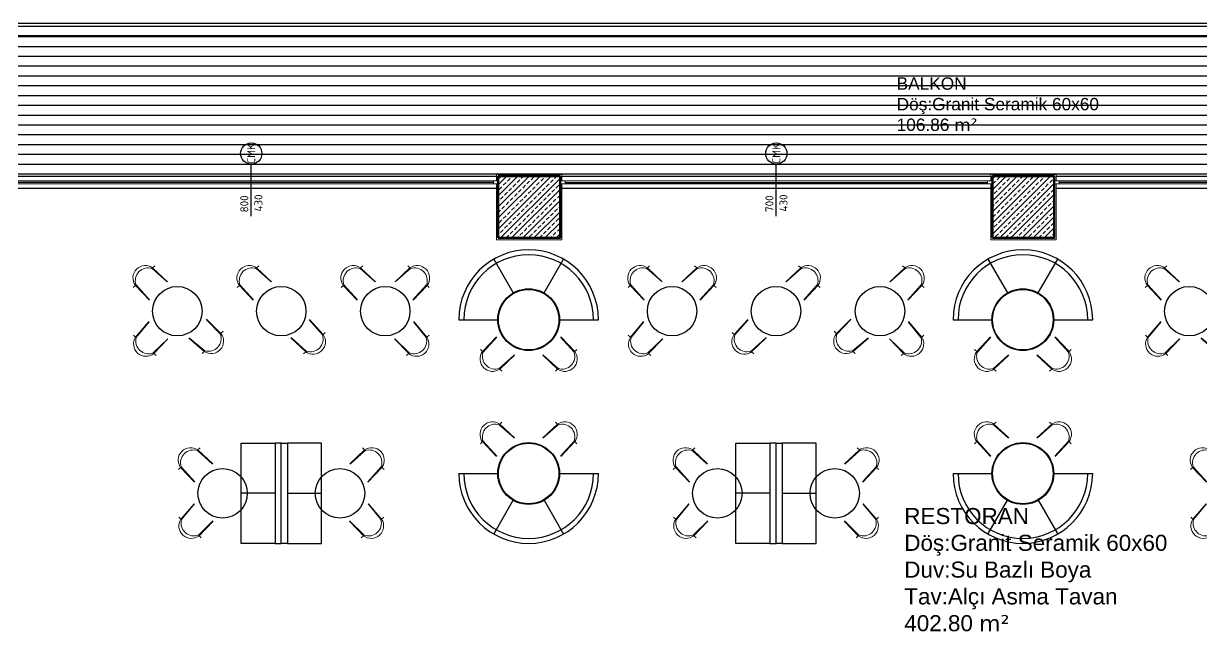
# Model space of a CAD drawing. Header units: millimetres. Extents: x 1443065 to 1517367, y 3763150 to 3779068.
# Drawn here: x 1486929 to 1488835, y 3769679 to 3770663 of the extents above; entities that cross this region are included whole.
import ezdxf
from ezdxf.enums import TextEntityAlignment as Align

# ---------------------------------------------------------------- set-up
doc = ezdxf.new("R2010")
doc.units = ezdxf.units.MM
doc.set_wipeout_variables(frame=1)
for name, color, linetype, lineweight in [('7-mobilya Soft', 122, 'Continuous', 0), ('MAHAL', 52, 'Continuous', 13), ('MERDIVEN', 4, 'Continuous', 20), ('SIVA', 3, 'Continuous', 9), ('TASIYICI', 170, 'Continuous', 50)]:
    doc.layers.add(name, color=color, linetype=linetype, lineweight=lineweight)
for name, color, linetype in [('m-DOG_gor', 8, 'Continuous'), ('m-TAR_', 8, 'Continuous'), ('m-TAR_duvar', 8, 'Continuous'), ('m-TFR_vitrifiye', 1, 'Continuous'), ('m-YAZ_poz', 7, 'Continuous')]:
    doc.layers.add(name, color=color, linetype=linetype)
doc.styles.add('mono', font='isocpeur.ttf')
doc.styles.get("Standard").update_dxf_attribs({"font": 'arial.ttf'})
pattern_1 = [(45, (67479.78899461869, -87954.94781387178), (-8.98025612106915, 8.98025612106915), []), (45, (67488.76925461856, -87954.94781387178), (-8.98025612106915, 8.98025612106915), [6.349999999999998, -3.174999999999998])]

# ---------------------------------------------------------------- blocks, each defined once
blk = doc.blocks.new('m-penpoz')
blk.add_line((-6.3904228682e-06, -1.625152809643168), (0, 0))
blk.add_circle((-2.274e-13, 0.3319539039376877), 0.3319539039375661)
blk.add_attdef('POZNO', text='', height=0.18).set_placement((-2.274e-13, 0.3319539039376877), align=Align.MIDDLE)
blk.add_attdef('HEIGHT', text='', height=0.18, rotation=90).set_placement((0.0692100438941452, -1.625152809643168), align=Align.TOP_LEFT)
blk.add_attdef('WIDTH', text='', height=0.18, rotation=90).set_placement((-6.3904228682e-06, -1.625152809643168), align=Align.BOTTOM_LEFT)
blk = doc.blocks.new('A$C20627317')
at = {"ltscale": 40}
blk.add_wipeout([(321.6671999980846, -4.25188471668791e-11), (-321.66719999804315, 4.517862924694414e-11), (-308.96208315776676, 410.4237447023186), (-306.50885096505584, 429.4709534734466), (-298.58293372382957, 461.6360425117842), (-289.7662389240968, 486.7696523349114), (-275.92078043387033, 516.7248242508955), (-259.67526352586566, 544.0261204965792), (-235.38948689660623, 575.8492555763793), (-202.0455347254989, 608.8071869034444), (-170.88061431107667, 632.1085692293632), (-153.3338743090262, 642.7875364564647), (-120.28945487761746, 658.9475974274343), (-89.04500012654648, 670.0951349049726), (-63.68400211171979, 676.5064677387558), (-31.359404333175576, 681.5000397755801), (-5.502264464681048, 683.0361233404642), (19.34637141569158, 682.4893193090596), (46.76870456087465, 679.5709072510342), (69.32894759830026, 675.3019734675088), (108.57056280892516, 663.6153504106707), (143.72887220659823, 648.0524112490181), (170.7750907618863, 632.25777302828), (203.7559499234602, 607.4486406419015), (236.20000849635255, 575.0559385648069), (257.7958968660754, 546.9941073272593), (277.0683320204921, 514.7671507757597), (290.51650575854444, 485.18596662239986), (301.01164785763194, 453.65816666873576), (308.0342746853503, 421.5664790725741), (309.0846925952394, 410.42374470223433)], dxfattribs=at).dxf.layer = '7-mobilya Soft'
at = {"layer": '7-mobilya Soft', "ltscale": 40}
for p, q in [((-308.9620831577558, 410.4237447022677), (-248.3777482087826, 410.4237447022677)), ((-261.0828650490366, 2.18279e-11), (-248.3777482087826, 410.4237447022677)), ((-254.611386997356, -3.638e-12), (-231.2584301224197, 409.0162949631266)), ((254.6113869973997, -5.82077e-11), (231.3810395598775, 409.0162949631012)), ((261.0828650491094, -3.27418e-11), (248.5003576462696, 410.4237447022097)), ((309.0846925952428, 410.4237447021803), (248.5003576462696, 410.4237447022097))]:
    blk.add_line(p, q, dxfattribs=at)
for centre, radius, start, end in [((0.061304718728934, 370.9869517081207), 251.5496445260537, 9.019777443950742, 170.9802225560286), ((0.061304718728934, 295.0483033123601), 257.8711361278607, 26.22882164304686, 153.7711783590226)]:
    blk.add_arc(centre, radius, start, end, dxfattribs=at)

msp = doc.modelspace()

# ---------------------------------------------------------------- hatches: boundary and pattern name
at = {"layer": 'm-TAR_'}
h = msp.add_hatch(dxfattribs=at)
h.set_pattern_fill('LINE', color=256, scale=5)
h.set_pattern_definition([(0, (-15163.95105518471, -59043.38853129372), (0, 15.875), [])])
h.paths.add_polyline_path([(1486820.058862309, 3770642.634339366), (1491121.739212228, 3770642.634339366), (1491121.739212228, 3770418.520503873), (1486820.058862309, 3770418.520503873)])
at = {"layer": 'm-TAR_duvar'}
h = msp.add_hatch(dxfattribs=at)
h.set_pattern_fill('ANSI33', color=256, scale=2)
h.set_pattern_definition(pattern_1)
h.paths.add_polyline_path([(1487697.058527252, 3770315.634332545), (1487797.058527253, 3770315.634332545), (1487797.058527253, 3770415.634332545), (1487697.058527252, 3770415.634332545)])
h = msp.add_hatch(dxfattribs=at)
h.set_pattern_fill('ANSI33', color=256, scale=2)
h.set_pattern_definition(pattern_1)
h.paths.add_polyline_path([(1488497.058265806, 3770315.634332545), (1488597.058265806, 3770315.634332545), (1488597.058265806, 3770415.634332545), (1488497.058265806, 3770415.634332545)])

# ---------------------------------------------------------------- linework, layer by layer
at = {"layer": 'm-DOG_gor', "linetype": 'Continuous'}
for p, q in [((1486900.058862309, 3770415.634339366), (1487694.058702755, 3770415.634339366)), ((1487800.058702755, 3770415.634339366), (1488494.058441309, 3770415.634339366)), ((1488600.058441309, 3770415.634339366), (1489340.398826768, 3770415.634339366)), ((1487694.058702755, 3770395.634339364), (1486900.058862309, 3770395.634339364)), ((1487689.058702755, 3770405.634339364), (1486905.058862309, 3770405.634339364)), ((1488494.058441309, 3770395.634339364), (1487800.058702755, 3770395.634339364)), ((1487805.058702755, 3770405.634339366), (1488489.058441309, 3770405.634339366)), ((1489340.398826768, 3770395.634339364), (1488600.058441309, 3770395.634339364)), ((1489335.398826769, 3770405.634339364), (1488605.058441309, 3770405.634339364))]:
    msp.add_line(p, q, dxfattribs=at)
at = {"layer": 'm-TFR_vitrifiye'}
for p, q in [((1491141.739212228, 3770662.634339366), (1486820.058862309, 3770662.634339366)), ((1491136.739212228, 3770657.634339366), (1486820.058862309, 3770657.634339366)), ((1491121.739212228, 3770642.634339368), (1486820.058862309, 3770642.634339366)), ((1487689.654682274, 3770281.283007534), (1487721.154682274, 3770226.723407096)), ((1487771.154682274, 3770226.723407096), (1487802.654682274, 3770281.283007534)), ((1488489.654420828, 3770281.283007534), (1488521.154420828, 3770226.723407096)), ((1488571.154420828, 3770226.723407096), (1488602.654420828, 3770281.283007534)), ((1487633.154682274, 3770183.422136907), (1487696.154682274, 3770183.422136907)), ((1487796.154682274, 3770183.422136907), (1487859.154682274, 3770183.422136907)), ((1488433.154420828, 3770183.422136907), (1488496.154420828, 3770183.422136907)), ((1488596.154420828, 3770183.422136907), (1488659.154420828, 3770183.422136907)), ((1487633.154682274, 3769934.422136907), (1487696.154682274, 3769934.422136907)), ((1487796.154682274, 3769934.422136907), (1487859.154682274, 3769934.422136907)), ((1488433.154420828, 3769934.422136907), (1488496.154420828, 3769934.422136907)), ((1488596.154420828, 3769934.422136907), (1488659.154420828, 3769934.422136907)), ((1487335.702802756, 3769902.422136907), (1487280.702802756, 3769902.422136907)), ((1487355.702802756, 3769902.422136907), (1487410.702802756, 3769902.422136907)), ((1488136.606561792, 3769902.422136907), (1488081.606561792, 3769902.422136907)), ((1488156.606561792, 3769902.422136907), (1488211.606561792, 3769902.422136907)), ((1487689.654682274, 3769836.561266279), (1487721.154682274, 3769891.120866717)), ((1487771.154682274, 3769891.120866717), (1487802.654682274, 3769836.561266279)), ((1488489.654420828, 3769836.561266279), (1488521.154420828, 3769891.120866717)), ((1488571.154420828, 3769891.120866717), (1488602.654420828, 3769836.561266279))]:
    msp.add_line(p, q, dxfattribs=at)
for points in [[(1487280.702802756, 3769983.422136907), (1487335.702802756, 3769983.422136907), (1487335.702802756, 3769821.422136907), (1487280.702802756, 3769821.422136907)], [(1487335.702802756, 3769821.422136907), (1487345.702802756, 3769821.422136907), (1487345.702802756, 3769983.422136907), (1487335.702802756, 3769983.422136907)], [(1487355.702802756, 3769821.422136907), (1487345.702802756, 3769821.422136907), (1487345.702802756, 3769983.422136907), (1487355.702802756, 3769983.422136907)], [(1487410.702802756, 3769983.422136907), (1487355.702802756, 3769983.422136907), (1487355.702802756, 3769821.422136907), (1487410.702802756, 3769821.422136907)], [(1488081.606561792, 3769983.422136907), (1488136.606561792, 3769983.422136907), (1488136.606561792, 3769821.422136907), (1488081.606561792, 3769821.422136907)], [(1488136.606561792, 3769821.422136907), (1488146.606561792, 3769821.422136907), (1488146.606561792, 3769983.422136907), (1488136.606561792, 3769983.422136907)], [(1488156.606561792, 3769821.422136907), (1488146.606561792, 3769821.422136907), (1488146.606561792, 3769983.422136907), (1488156.606561792, 3769983.422136907)], [(1488211.606561792, 3769983.422136907), (1488156.606561792, 3769983.422136907), (1488156.606561792, 3769821.422136907), (1488211.606561792, 3769821.422136907)]]:
    msp.add_lwpolyline(points, close=True, dxfattribs=at)
for centre, radius in [((1487177.387612212, 3770197.13196326), 40.00000000000416), ((1487345.702802756, 3770197.13196326), 40.00000000000416), ((1487514.0179933, 3770197.13196326), 40.00000000000416), ((1487978.291371248, 3770197.13196326), 40.00000000000416), ((1488146.606561792, 3770197.13196326), 40.00000000000416), ((1488314.921752336, 3770197.13196326), 40.00000000000416), ((1488815.535777189, 3770197.13196326), 40.00000000000416), ((1487746.154682274, 3770183.422136907), 50), ((1487746.154682274, 3770183.422136907), 49), ((1488546.154420828, 3770183.422136907), 50), ((1488546.154420828, 3770183.422136907), 49), ((1487746.154682274, 3769934.422136907), 50), ((1487746.154682274, 3769934.422136907), 49), ((1488546.154420828, 3769934.422136907), 50), ((1488546.154420828, 3769934.422136907), 49), ((1487250.702802755, 3769902.422136907), 40.00000000000416), ((1487440.702802756, 3769902.422136907), 40.00000000000416), ((1488051.606561792, 3769902.422136907), 40.00000000000416), ((1488241.606561793, 3769902.422136907), 40.00000000000416)]:
    msp.add_circle(centre, radius, dxfattribs=at)
for centre, radius, start, end in [((1487746.154682274, 3770183.422136907), 113, 0, 180), ((1488546.154420828, 3770183.422136907), 113, 0, 180), ((1487746.154682274, 3770183.422136907), 105, 0, 180), ((1488546.154420828, 3770183.422136907), 105, 0, 180), ((1487746.154682274, 3769934.422136907), 113, 180, 0), ((1487746.154682274, 3769934.422136907), 105, 180, 0), ((1488546.154420828, 3769934.422136907), 113, 180, 0), ((1488546.154420828, 3769934.422136907), 105, 180, 0)]:
    msp.add_arc(centre, radius, start, end, dxfattribs=at)
at = {"layer": 'MERDIVEN'}
for points in [[(1487689.058702755, 3770408.134339365), (1486905.058862309, 3770408.134339365), (1486905.058862309, 3770403.134339364), (1487689.058702755, 3770403.134339364)], [(1487689.058702755, 3770403.134339364), (1487697.058702755, 3770403.134339364), (1487697.058702755, 3770408.134339365), (1487689.058702755, 3770408.134339365)], [(1487797.058702755, 3770403.134339366), (1487805.058702755, 3770403.134339366), (1487805.058702755, 3770408.134339366), (1487797.058702755, 3770408.134339366)], [(1487805.058702755, 3770403.134339366), (1488489.058441309, 3770403.134339366), (1488489.058441309, 3770408.134339365), (1487805.058702755, 3770408.134339365)], [(1488489.058441309, 3770403.134339364), (1488497.058441309, 3770403.134339364), (1488497.058441309, 3770408.134339365), (1488489.058441309, 3770408.134339365)], [(1488597.058441309, 3770403.134339364), (1488605.058441309, 3770403.134339364), (1488605.058441309, 3770408.134339365), (1488597.058441309, 3770408.134339365)], [(1488605.058441309, 3770403.134339364), (1489335.398826769, 3770403.134339364), (1489335.398826769, 3770408.134339365), (1488605.058441309, 3770408.134339365)]]:
    msp.add_lwpolyline(points, close=True, dxfattribs=at)
at = {"layer": 'SIVA'}
for points in [[(1487800.058702756, 3770408.134339366), (1487800.058702756, 3770418.634339366), (1487694.058702756, 3770418.634339366), (1487694.058702756, 3770408.134339366)], [(1488600.058441309, 3770408.134339366), (1488600.058441309, 3770418.634339366), (1488494.058441309, 3770418.634339366), (1488494.058441309, 3770408.134339366)], [(1487694.058702756, 3770403.134339364), (1487694.058702756, 3770312.634339366), (1487800.058702756, 3770312.634339366), (1487800.058702756, 3770403.134339366)], [(1488494.058441309, 3770403.134339364), (1488494.058441309, 3770312.634339366), (1488600.058441309, 3770312.634339366), (1488600.058441309, 3770403.134339366)]]:
    msp.add_lwpolyline(points, dxfattribs=at)
at = {"layer": 'TASIYICI'}
for points in [[(1487697.058702755, 3770315.634339366), (1487797.058702755, 3770315.634339366), (1487797.058702755, 3770415.634339366), (1487697.058702755, 3770415.634339366)], [(1488497.058441309, 3770315.634339366), (1488597.058441309, 3770315.634339366), (1488597.058441309, 3770415.634339366), (1488497.058441309, 3770415.634339366)]]:
    msp.add_lwpolyline(points, close=True, dxfattribs=at)

# ---------------------------------------------------------------- block references
at = {"layer": 'm-TFR_vitrifiye', "extrusion": (0.01656392976465581, -0.001716039002807843, 0.9998613361066087), "xscale": 0.08000000000000063, "yscale": 0.08000000000000063, "zscale": 0.08000000000000063, "rotation": 321.2053289132204}
msp.add_blockref('A$C20627317', (3903291.041485811, -1092290.848238445, 18191.98784612864), dxfattribs=at)
at = {"layer": 'm-TFR_vitrifiye', "extrusion": (0.001026725269499899, 0.01662090233196076, 0.9998613361066087), "xscale": 0.0800000000000006, "yscale": 0.0800000000000006, "zscale": 0.0800000000000006, "rotation": 321.2053289132204}
msp.add_blockref('A$C20627317', (-1253591.918354929, -3853961.259525375, 64187.31467521326), dxfattribs=at)
at = {"layer": 'm-YAZ_poz'}
ref = msp.add_blockref('m-penpoz', (1487297.058705765, 3770435.157303858), dxfattribs=dict(at, xscale=51.83999999999998, yscale=51.83999999999998, zscale=51.83999999999998, rotation=0.0004505966874107999))
ref.add_attrib('WIDTH', '800', dxfattribs={"layer": '0', "height": 12.96, "rotation": 90, "style": 'mono'}).set_placement((1487296.268980728, 3770384.605382205), align=Align.BOTTOM_RIGHT)
ref.add_attrib('HEIGHT', '430', dxfattribs={"layer": '0', "height": 12.96, "rotation": 90, "style": 'mono'}).set_placement((1487319.071557313, 3770386.054370543), align=Align.BOTTOM_RIGHT)
ref.add_attrib('POZNO', 'CMK', dxfattribs={"layer": '0', "height": 12.96, "rotation": 90, "style": 'mono'}).set_placement((1487297.058570431, 3770452.365794203), align=Align.MIDDLE_CENTER)
ref = msp.add_blockref('m-penpoz', (1488147.058495266, 3770435.157303858), dxfattribs=dict(at, xscale=51.83999999999998, yscale=51.83999999999998, zscale=51.83999999999998, rotation=0.0004505966874107999))
ref.add_attrib('WIDTH', '700', dxfattribs={"layer": '0', "height": 12.96, "rotation": 90, "style": 'mono'}).set_placement((1488146.268770228, 3770384.605382205), align=Align.BOTTOM_RIGHT)
ref.add_attrib('HEIGHT', '430', dxfattribs={"layer": '0', "height": 12.96, "rotation": 90, "style": 'mono'}).set_placement((1488169.071346812, 3770386.054370543), align=Align.BOTTOM_RIGHT)
ref.add_attrib('POZNO', 'CMK', dxfattribs={"layer": '0', "height": 12.96, "rotation": 90, "style": 'mono'}).set_placement((1488147.058359932, 3770452.365794203), align=Align.MIDDLE_CENTER)

# ---------------------------------------------------------------- texts
at = {"layer": 'MAHAL', "attachment_point": 7}
for s, insert, char_height, width in [('\\pt220;{\\f@Arial Unicode MS|b0|i0|c162|p34;BALKON\\P\\ptz;Dö}ş{\\f@Arial Unicode MS|b0|i0|c162|p34;:Granit Seramik 60x60\\P106.86 \\fVerdana|b0|i0|c162|p34;m²}', (1488341.79506696, 3770488.623586723), 20, 331.5744320761871), ('\\pt286;{\\f@Arial Unicode MS|b0|i0|c162|p34;RESTORAN\\P\\ptz;Dö}ş{\\f@Arial Unicode MS|b0|i0|c162|p34;:Granit Seramik 60x60\\PDuv:Su Bazl}ı{\\f@Arial Unicode MS|b0|i0|c162|p34; Boya\\PTav:Alç}ı{\\f@Arial Unicode MS|b0|i0|c162|p34; Asma Tavan\\P402.80 \\fVerdana|b0|i0|c162|p34;m²}', (1488354.215240513, 3769678.89789363), 26, 661.2330624490734)]:
    msp.add_mtext(s, dxfattribs=dict(at, insert=insert, char_height=char_height, width=width))

# ---------------------------------------------------------------- next in the draw order: block references
at = {"layer": 'm-TFR_vitrifiye', "extrusion": (0.01656392976465581, -0.001716039002807843, 0.9998613361066087), "xscale": 0.08000000000000063, "yscale": 0.08000000000000063, "zscale": 0.08000000000000063, "rotation": 321.2053289132204}
for p in [(3903407.817055074, -1090558.366897918, 18163.13355375646), (3903490.349716374, -1091354.896370873, 18176.39966736938), (3903576.627259962, -1092187.568009475, 18190.26772490524), (3903122.231280922, -1090661.647126887, 18164.85367497986), (3903204.76394222, -1091458.176599843, 18178.11978859276)]:
    msp.add_blockref('A$C20627317', p, dxfattribs=at)
at = {"layer": 'm-TFR_vitrifiye', "extrusion": (0.01656392976465581, -0.001716039002807839, 0.9998613361066087), "xscale": 0.0800000000000006, "yscale": 0.0800000000000006, "zscale": 0.0800000000000006, "rotation": 321.2053289132204}
for p in [(3903425.161836454, -1090725.762803481, 18165.92151475096), (3903442.506617839, -1090893.158709048, 18168.70947574548)]:
    msp.add_blockref('A$C20627317', p, dxfattribs=at)
at = {"layer": 'm-TFR_vitrifiye', "extrusion": (-0.01656392976465581, -0.001716039002807843, 0.9998613361066087), "xscale": -0.08000000000000063, "rotation": 38.79467108677962}
for p, yscale, zscale in [((-3596867.617336252, 1867886.20372493, -31109.44596021859), 0.08000000000000092, 0.08000000000000092), ((-3596785.084674952, 1868682.733197886, -31122.71207383153), 0.08000000000000092, 0.08000000000000092), ((-3596582.031562101, 1867782.923495958, -31107.7258389952), 0.08000000000000092, 0.08000000000000092), ((-3596499.498900799, 1868579.452968916, -31120.99195260814), 0.08000000000000093, 0.08000000000000093)]:
    msp.add_blockref('A$C20627317', p, dxfattribs=dict(at, yscale=yscale, zscale=zscale))
at = {"layer": 'm-TFR_vitrifiye', "extrusion": (-0.01656392976465581, -0.001716039002807839, 0.9998613361066087), "xscale": -0.0800000000000006, "yscale": 0.08000000000000053, "rotation": 38.79467108677962}
for p, zscale in [((-3596819.774237718, 1868347.941386751, -31117.13615184261), 0.08000000000000089), ((-3596802.429456332, 1868515.337292317, -31119.92411283712), 0.0800000000000009)]:
    msp.add_blockref('A$C20627317', p, dxfattribs=dict(at, zscale=zscale))
at = {"layer": 'm-TFR_vitrifiye', "extrusion": (0.001026725269499899, 0.01662090233196076, 0.9998613361066087), "xscale": 0.0800000000000006, "yscale": 0.0800000000000006, "zscale": 0.0800000000000006, "rotation": 321.2053289132204}
for p in [(-1251865.540572861, -3854149.861184596, 64190.4558157783), (-1252664.920598851, -3854199.234548849, 64191.27812390606), (-1253500.572133043, -3854250.848207248, 64192.13774389449), (-1251956.886794747, -3853860.272502725, 64185.63274709712), (-1252756.266820737, -3853909.645866979, 64186.4550552249)]:
    msp.add_blockref('A$C20627317', p, dxfattribs=at)
at = {"layer": 'm-TFR_vitrifiye', "extrusion": (-0.002402392308486928, 0.01647838190793415, 0.9998613361066087), "xscale": -0.08000000000000063, "yscale": 0.08000000000000063, "rotation": 38.79467108677962}
for p, zscale in [((-2015557.895496379, -3515688.641165982, 58553.42021221676), 0.08000000000000092), ((-2017178.907036071, -3515452.345777448, 58549.48473766513), 0.08000000000000093)]:
    msp.add_blockref('A$C20627317', p, dxfattribs=dict(at, zscale=zscale))
at = {"layer": 'm-TFR_vitrifiye', "extrusion": (-0.00171603900256477, 0.01656392976468099, 0.9998613361066087), "xscale": -0.0800000000000006, "yscale": 0.08000000000000076, "zscale": 0.08000000000000089, "rotation": 38.79467108677962}
msp.add_blockref('A$C20627317', (-1867971.526917078, -3596325.383648849, 59896.41657766768), dxfattribs=at)
at = {"layer": 'm-TFR_vitrifiye', "extrusion": (-0.001026725269499899, 0.01662090233196076, 0.9998613361066087), "xscale": -0.0800000000000006, "rotation": 38.79467108677962}
for p, yscale, zscale in [((-1717166.463950164, -3670768.873566869, 61136.26498067893), 0.08000000000000089, 0.08000000000000089), ((-1717965.84397615, -3670719.500202612, 61135.44267255106), 0.08000000000000089, 0.08000000000000089), ((-1717075.117728276, -3670479.284884997, 61131.4419119977), 0.08000000000000089, 0.08000000000000089), ((-1717874.497754266, -3670429.911520742, 61130.61960386988), 0.0800000000000009, 0.0800000000000009)]:
    msp.add_blockref('A$C20627317', p, dxfattribs=dict(at, yscale=yscale, zscale=zscale))
at = {"layer": 'm-TFR_vitrifiye', "extrusion": (0.00171603900256477, 0.01656392976468099, 0.9998613361066087), "xscale": 0.0800000000000006, "yscale": 0.0800000000000006, "zscale": 0.0800000000000006, "rotation": 321.2053289132204}
msp.add_blockref('A$C20627317', (-1091679.969982844, -3902905.598483666, 65002.47743236875), dxfattribs=at)
at = {"layer": 'm-TFR_vitrifiye', "extrusion": (0.002402392308486928, 0.01647838190793415, 0.9998613361066087), "xscale": 0.08000000000000063, "yscale": 0.08000000000000063, "zscale": 0.08000000000000063, "rotation": 321.2053289132204}
msp.add_blockref('A$C20627317', (-928807.8663228943, -3944889.812556982, 65701.72005019622), dxfattribs=at)
at = {"layer": 'm-TFR_vitrifiye', "extrusion": (0.01656392976465581, 0.001716039002807837, 0.9998613361066087), "xscale": -0.08000000000000047, "yscale": 0.08000000000000047, "rotation": 38.79467108677962}
for p, zscale in [((3596761.904092668, -1868040.236072114, 31112.01135257042), 0.08000000000000083), ((3596679.464590148, -1868835.866462065, 31125.26249205158), 0.08000000000000085)]:
    msp.add_blockref('A$C20627317', p, dxfattribs=dict(at, zscale=zscale))
at = {"layer": 'm-TFR_vitrifiye', "extrusion": (-0.01656392976465581, 0.001716039002807835, 0.9998613361066087), "xscale": 0.08000000000000047, "yscale": 0.08000000000000047, "zscale": 0.08000000000000047, "rotation": 321.2053289132204}
for p in [(-3903384.636472782, 1091200.864023688, -18173.83427501771), (-3903467.075975304, 1091996.494413638, -18187.08541449887)]:
    msp.add_blockref('A$C20627317', p, dxfattribs=at)
at = {"layer": 'm-TFR_vitrifiye', "extrusion": (0.01656392976465581, -0.001716039002807837, 0.9998613361066087), "xscale": 0.08000000000000047, "yscale": 0.08000000000000047, "zscale": 0.08000000000000047, "rotation": 321.2053289132204}
for p in [(3903214.148387479, -1091143.269600556, 18172.87504602914), (3903296.587890001, -1091938.899990507, 18186.12618551031)]:
    msp.add_blockref('A$C20627317', p, dxfattribs=at)
at = {"layer": 'm-TFR_vitrifiye', "extrusion": (-0.01656392976465581, -0.001716039002807835, 0.9998613361066087), "xscale": -0.08000000000000047, "yscale": 0.08000000000000047, "rotation": 38.79467108677962}
for p, zscale in [((-3596591.416007354, 1868097.830495244, -31112.970581559), 0.08000000000000095), ((-3596508.976504835, 1868893.460885195, -31126.22172104016), 0.08000000000000096)]:
    msp.add_blockref('A$C20627317', p, dxfattribs=dict(at, zscale=zscale))

doc.saveas('drawing.dxf')
